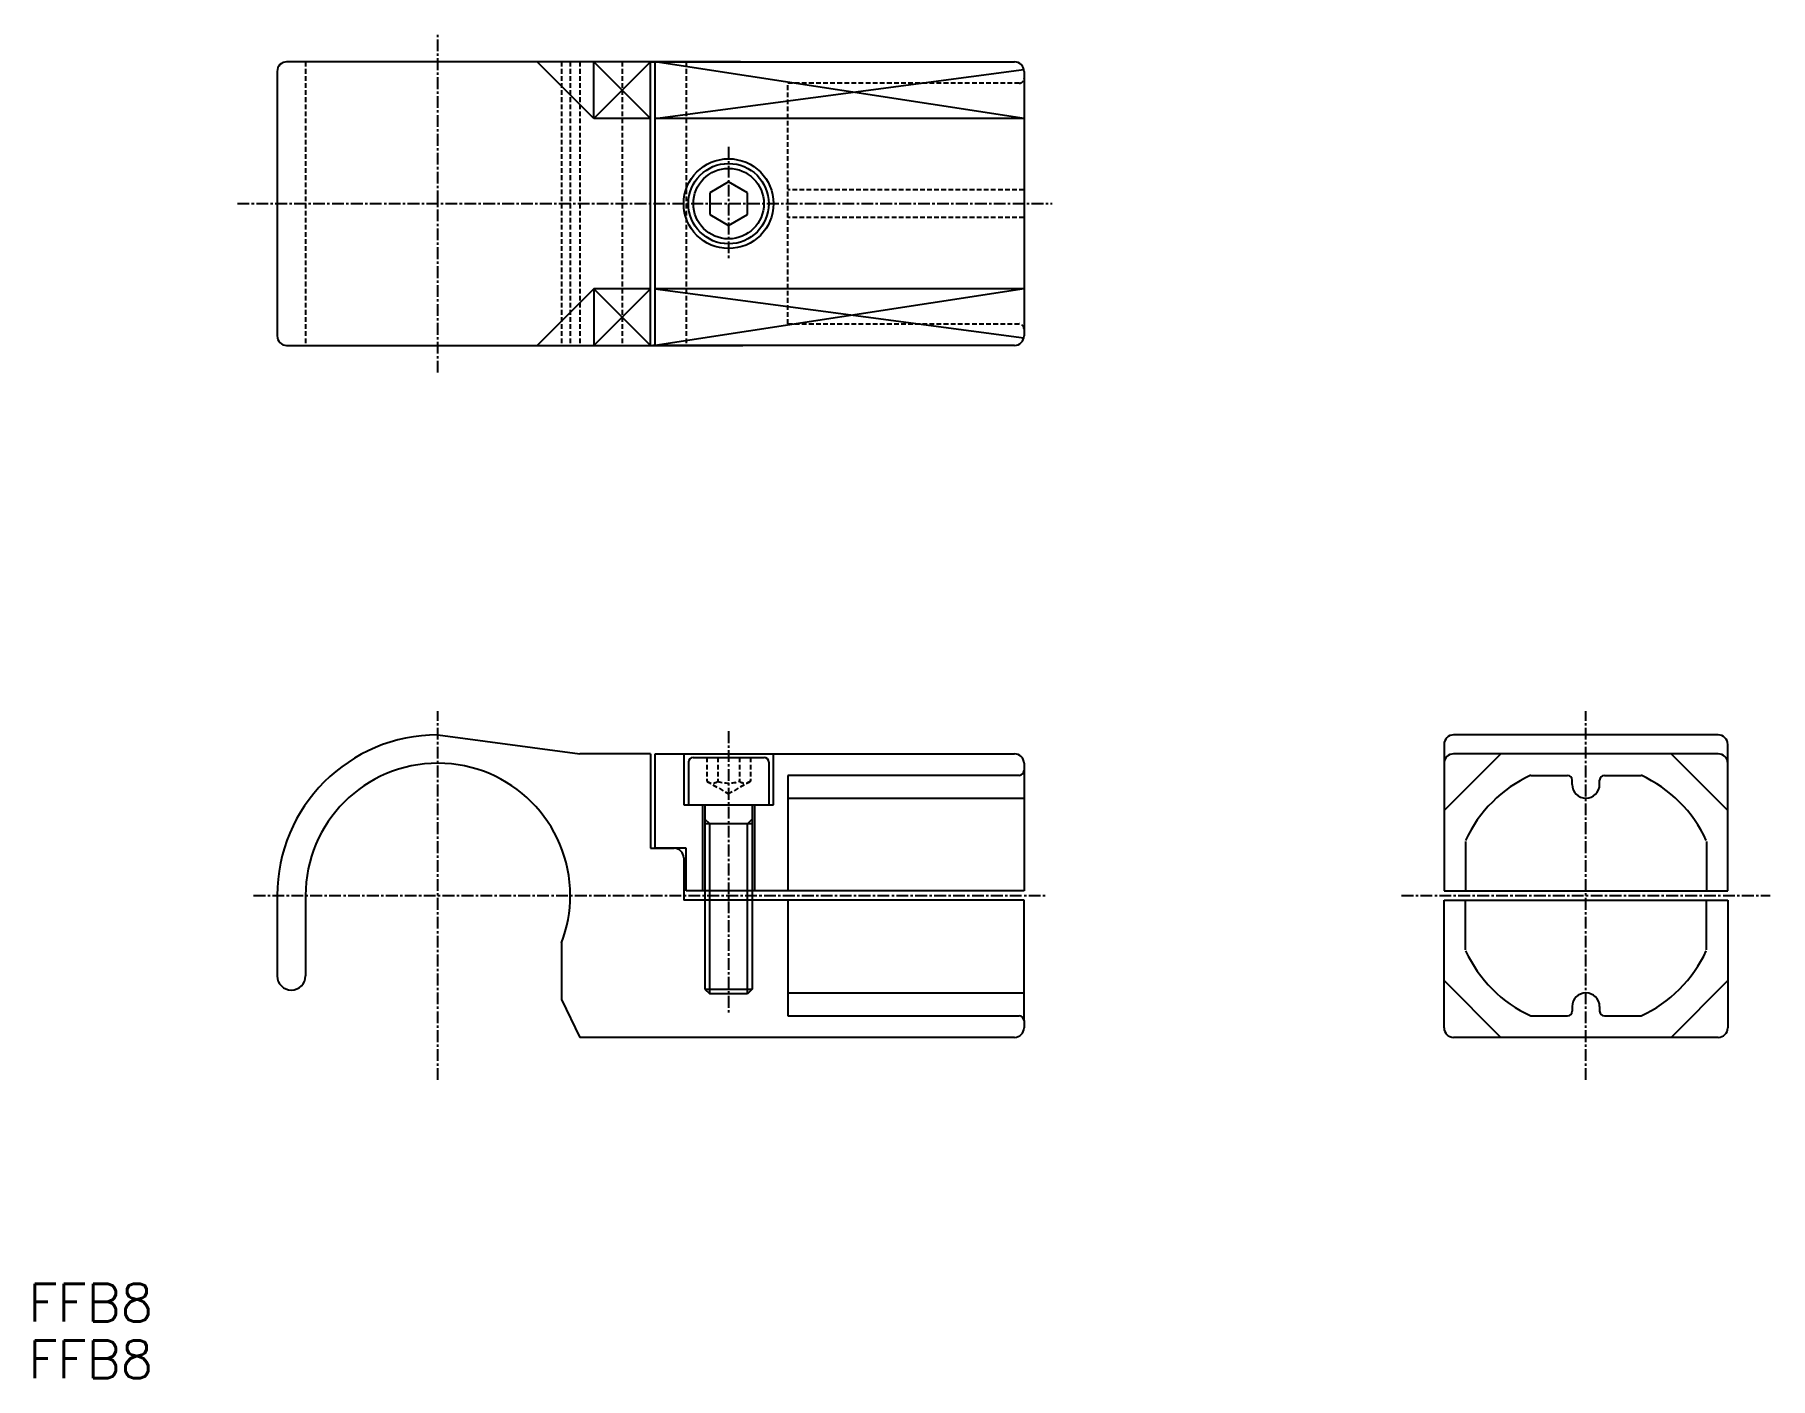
# Model space of a CAD drawing. Extents: x 266 to 449, y 368 to 510.
import ezdxf

# ---------------------------------------------------------------- set-up
doc = ezdxf.new("R2010")
doc.units = 0
doc.linetypes.add('CENTER', pattern=[2, 1.25, -0.25, 0.25, -0.25])
doc.linetypes.add('DASHED', pattern=[0.75, 0.5, -0.25])
doc.layers.get('0').update_dxf_attribs({"linetype": 'CONTINUOUS'})
doc.layers.add('CENTER', color=1, linetype='CENTER')
doc.styles.get("Standard").update_dxf_attribs({"font": 'txt.shx', "bigfont": '@extfont2.shx'})

msp = doc.modelspace()

# ---------------------------------------------------------------- linework, layer by layer
at = {"color": 7, "linetype": 'CONTINUOUS'}
for p, q in [((340.17, 507.17), (292.17, 507.17)), ((324.67, 501.17), (318.67, 507.17)), ((324.67, 501.17), (324.67, 507.17)), ((330.67, 477.17), (330.67, 507.17)), ((330.67, 507.17), (369.17, 507.17)), ((331.17, 477.17), (331.17, 507.17)), ((291.17, 506.17), (291.17, 478.17)), ((370.17, 506.17), (370.17, 478.17)), ((330.67, 501.17), (324.67, 501.17)), ((370.17, 501.17), (331.17, 501.17)), ((324.67, 483.17), (318.67, 477.17)), ((330.67, 483.17), (324.67, 483.17)), ((324.67, 483.17), (324.67, 477.17)), ((370.17, 483.17), (331.17, 483.17)), ((292.17, 477.17), (340.42, 477.17)), ((324.17, 477.17), (335.17, 477.17)), ((325.67, 477.17), (325.67, 477.17)), ((325.67, 477.17), (330.67, 477.17)), ((330.92, 477.17), (330.92, 477.17)), ((369.17, 477.17), (330.92, 477.17)), ((334.92, 477.17), (334.92, 477.17)), ((308.17, 435.96), (323.17, 433.96)), ((443.61, 435.96), (415.61, 435.96)), ((330.67, 433.96), (323.17, 433.96)), ((330.67, 433.96), (330.67, 423.96)), ((331.17, 423.96), (331.17, 433.96)), ((331.17, 433.96), (369.17, 433.96)), ((334.17, 433.96), (334.17, 428.56)), ((335.17, 433.56), (342.67, 433.56)), ((343.67, 428.56), (343.67, 433.96)), ((414.61, 434.96), (414.61, 419.46)), ((414.61, 427.96), (420.61, 433.96)), ((443.61, 433.96), (415.61, 433.96)), ((438.61, 433.96), (444.61, 427.96)), ((444.61, 419.46), (444.61, 434.96)), ((334.67, 433.06), (334.67, 428.56)), ((343.17, 433.06), (343.17, 428.56)), ((369.67, 431.68), (345.17, 431.68)), ((345.17, 431.68), (345.17, 419.46)), ((370.17, 432.96), (370.17, 432.18)), ((370.17, 432.18), (370.17, 429.86)), ((423.78, 431.68), (427.66, 431.68)), ((431.56, 431.68), (435.44, 431.68)), ((370.17, 429.86), (370.17, 419.46)), ((428.16, 430.71), (428.16, 431.18)), ((431.06, 430.71), (431.06, 431.18)), ((334.17, 428.56), (336.17, 428.56)), ((334.67, 428.56), (343.17, 428.56)), ((336.17, 428.56), (336.17, 419.46)), ((336.42, 428.56), (336.42, 427.05)), ((336.42, 428.56), (341.42, 428.56)), ((341.42, 428.56), (341.42, 427.05)), ((341.67, 428.56), (341.67, 419.46)), ((341.67, 428.56), (343.67, 428.56)), ((345.17, 429.26), (370.17, 429.26)), ((336.42, 427.05), (336.42, 426.56)), ((336.42, 426.56), (336.42, 409.05)), ((341.42, 426.56), (336.42, 426.56)), ((341.42, 427.05), (341.42, 426.56)), ((341.42, 426.56), (341.42, 409.05)), ((416.86, 424.68), (416.86, 419.46)), ((442.36, 424.68), (442.36, 419.46)), ((330.67, 423.96), (333.17, 423.96)), ((330.92, 423.96), (330.92, 423.96)), ((330.92, 423.96), (330.92, 423.96)), ((334.42, 423.96), (331.17, 423.96)), ((334.17, 422.96), (334.17, 418.46)), ((334.42, 419.46), (334.42, 423.96)), ((291.17, 418.96), (291.17, 410.46)), ((294.17, 418.96), (294.17, 410.46)), ((336.42, 419.46), (334.42, 419.46)), ((370.17, 419.46), (341.42, 419.46)), ((414.61, 419.46), (444.61, 419.46)), ((336.42, 418.46), (334.17, 418.46)), ((370.17, 418.46), (341.42, 418.46)), ((345.17, 418.46), (345.17, 406.23)), ((370.17, 408.06), (370.17, 418.46)), ((414.61, 418.46), (444.61, 418.46)), ((414.61, 404.96), (414.61, 418.46)), ((416.86, 413.23), (416.86, 418.46)), ((442.36, 413.23), (442.36, 418.46)), ((444.61, 418.46), (444.61, 404.96)), ((321.25, 413.96), (321.25, 407.96)), ((420.61, 403.96), (414.61, 409.96)), ((444.61, 409.96), (438.61, 403.96)), ((321.25, 407.96), (323.17, 403.96)), ((336.42, 409.05), (336.92, 408.56)), ((340.93, 408.56), (336.92, 408.56)), ((341.42, 409.05), (340.93, 408.56)), ((345.17, 408.66), (370.17, 408.66)), ((370.17, 405.73), (370.17, 408.06)), ((345.17, 406.23), (369.67, 406.23)), ((423.78, 406.23), (427.66, 406.23)), ((428.16, 407.21), (428.16, 406.73)), ((431.06, 407.21), (431.06, 406.73)), ((431.56, 406.23), (435.44, 406.23)), ((369.17, 403.96), (323.17, 403.96)), ((370.17, 405.73), (370.17, 404.96)), ((443.61, 403.96), (415.61, 403.96))]:
    msp.add_line(p, q, dxfattribs=at)
at = {"color": 3, "linetype": 'DASHED'}
for p, q in [((294.17, 507.17), (294.17, 477.17)), ((321.25, 507.17), (321.25, 477.17)), ((322.17, 507.17), (322.17, 477.17)), ((323.17, 507.17), (323.17, 477.17)), ((327.65, 507.17), (327.65, 477.17)), ((334.42, 507.17), (334.42, 477.17)), ((369.67, 504.92), (345.17, 504.92)), ((345.17, 479.44), (345.17, 504.92)), ((370.17, 493.62), (345.17, 493.62)), ((370.17, 490.72), (345.17, 490.72)), ((345.17, 479.44), (369.67, 479.44)), ((336.61, 433.56), (336.61, 431.06)), ((337.77, 433.56), (337.77, 431.06)), ((340.08, 433.56), (340.08, 431.06)), ((341.23, 433.56), (341.23, 431.06)), ((336.61, 431.06), (338.92, 429.72)), ((341.23, 431.06), (338.92, 429.72))]:
    msp.add_line(p, q, dxfattribs=at)
at = {"color": 3, "linetype": 'CONTINUOUS'}
for p, q in [((324.67, 501.17), (330.67, 507.17)), ((330.67, 501.17), (324.67, 507.17)), ((370.17, 501.17), (331.17, 507.17)), ((331.17, 501.17), (370.16, 506.35)), ((324.67, 483.17), (330.67, 477.17)), ((330.67, 483.17), (324.67, 477.17)), ((331.17, 483.17), (370.16, 477.99)), ((370.17, 483.17), (331.17, 477.17)), ((336.92, 426.56), (336.42, 427.05)), ((336.92, 408.56), (336.92, 426.56)), ((340.93, 426.56), (341.42, 427.05)), ((340.93, 408.56), (340.93, 426.56)), ((341.42, 419.46), (336.42, 419.46)), ((341.42, 418.46), (336.42, 418.46))]:
    msp.add_line(p, q, dxfattribs=at)
at = {"color": 0, "linetype": 'BYBLOCK'}
for p, q in [((338.92, 494.48), (336.92, 493.33)), ((340.92, 493.33), (338.92, 494.48)), ((336.92, 493.33), (336.92, 491.02)), ((340.92, 491.02), (340.92, 493.33)), ((336.92, 491.02), (338.92, 489.86)), ((338.92, 489.86), (340.92, 491.02))]:
    msp.add_line(p, q, dxfattribs=at)
at = {"color": 3, "linetype": 'BYBLOCK'}
msp.add_line((336.42, 409.05), (341.42, 409.05), dxfattribs=at)
at = {"color": 0, "linetype": 'BYBLOCK'}
for radius in [4.75, 4.25, 3.73]:
    msp.add_circle((338.92, 492.17), radius, dxfattribs=at)
at = {"color": 7, "linetype": 'CONTINUOUS'}
for centre, radius, start, end in [((292.17, 506.17), 1, 90, 180), ((369.17, 506.17), 1, 0, 90), ((292.17, 478.17), 1, 180, 270), ((369.17, 478.17), 1, 270, 0), ((308.17, 418.96), 17, 90, 180), ((415.61, 434.96), 1, 90, 180), ((443.61, 434.96), 1, 0, 90), ((335.17, 433.06), 0.5, 90, 180), ((342.67, 433.06), 0.5, 0, 90), ((369.17, 432.96), 1, 0, 90), ((415.61, 432.96), 1, 90, 180), ((443.61, 432.96), 1, 0, 90), ((308.17, 418.96), 14, 0, 180), ((369.67, 432.18), 0.5, 270, 0), ((429.61, 418.96), 14, 114.62, 155.38), ((427.66, 431.18), 0.5, 360, 90), ((431.56, 431.18), 0.5, 90, 180), ((429.61, 418.96), 14, 24.62, 65.38), ((429.61, 430.71), 1.45, 180, 0), ((333.17, 422.96), 1, 0, 90), ((308.17, 418.96), 14, 339.0751, 0), ((429.61, 418.96), 14, 204.62, 245.38), ((429.61, 418.96), 14, 294.62, 335.38), ((292.67, 410.46), 1.5, 180, 0), ((429.61, 407.21), 1.45, 0, 180), ((369.67, 405.73), 0.5, 0, 90), ((427.66, 406.73), 0.5, 270, 0), ((431.56, 406.73), 0.5, 180, 270), ((369.17, 404.96), 1, 270, 360), ((415.61, 404.96), 1, 180, 270), ((443.61, 404.96), 1, 270, 0)]:
    msp.add_arc(centre, radius, start, end, dxfattribs=at)
at = {"color": 3, "linetype": 'DASHED'}
for centre, radius, start, end in [((369.67, 505.42), 0.5, 270, 0), ((369.67, 478.94), 0.5, 0, 90), ((337.19, 431.8), 0.941, 232.1211, 307.8789), ((338.92, 434.32), 3.46, 250.5288, 289.4712), ((340.66, 431.8), 0.941, 232.1211, 307.8789)]:
    msp.add_arc(centre, radius, start, end, dxfattribs=at)
at = {"layer": 'CENTER', "color": 1, "linetype": 'CENTER'}
for p, q in [((308.17, 474.3), (308.17, 510.05)), ((338.92, 498.17), (338.92, 486.17)), ((286.97, 492.17), (373.16, 492.17)), ((308.17, 399.46), (308.17, 438.46)), ((429.61, 399.46), (429.61, 438.46)), ((338.92, 436.35), (338.92, 406.39)), ((288.67, 418.96), (372.6, 418.96)), ((410.11, 418.96), (449.11, 418.96))]:
    msp.add_line(p, q, dxfattribs=at)

# ---------------------------------------------------------------- texts
at = {"color": 7, "linetype": 'CONTINUOUS'}
for p in [(264.84, 373.89), (264.84, 367.89)]:
    msp.add_text('FFB8', height=4, dxfattribs=at).set_placement(p)

doc.saveas('drawing.dxf')
